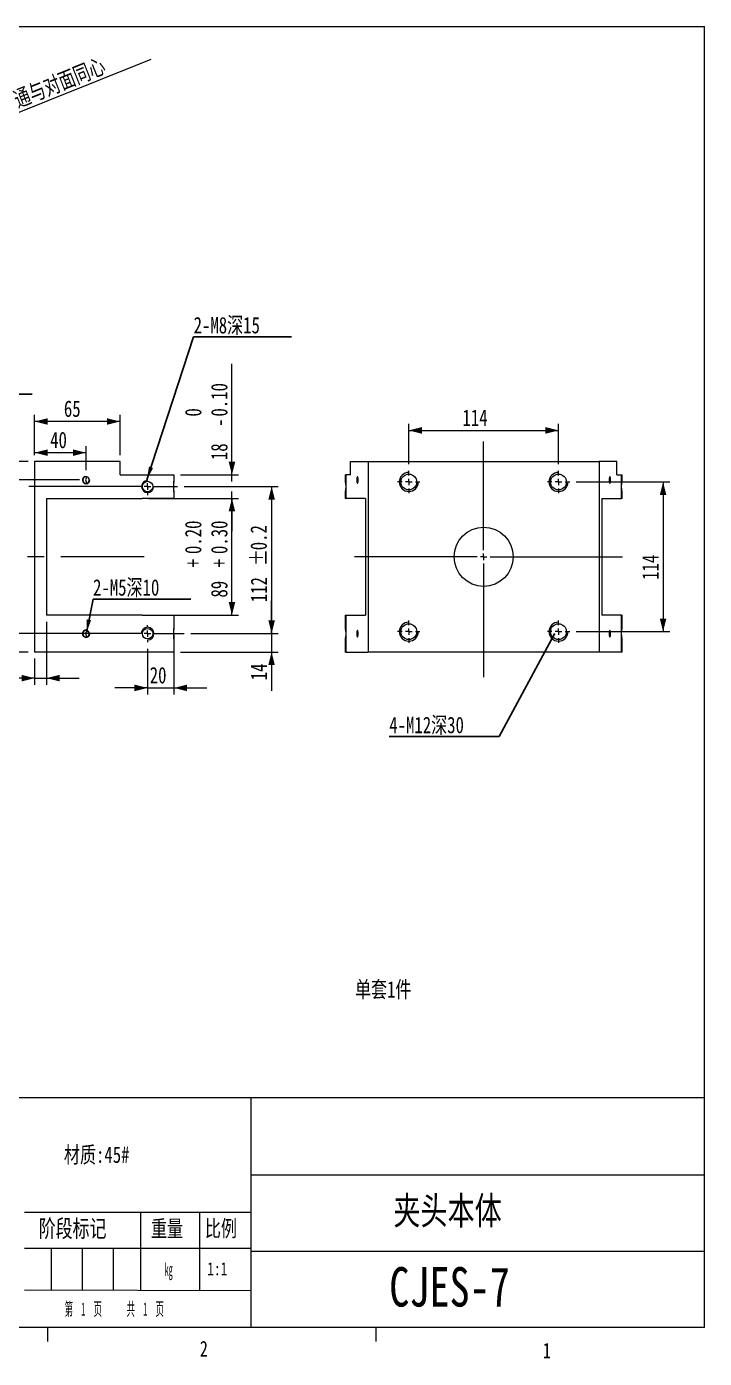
# Model space of a CAD drawing. Header units: millimetres. Extents: x 8 to 270, y 5 to 208.
# Drawn here: x 166.8 to 270, y 5.2 to 208.1 of the extents above; entities that cross this region are included whole.
import ezdxf

# ---------------------------------------------------------------- set-up
doc = ezdxf.new("R2010")
doc.units = ezdxf.units.MM
doc.linetypes.add('CENTERX2', pattern=[20.32, 12.7, -2.54, 2.54, -2.54])
doc.styles.add('SLDTEXTSTYLE0', font='TXT', dxfattribs={"width": 0.75})
doc.styles.add('SLDTEXTSTYLE7', font='TXT', dxfattribs={"width": 0.375})
doc.styles.add('SLDTEXTSTYLE8', font='TXT', dxfattribs={"width": 0.458333})
doc.dimstyles.new('SLDDIMSTYLE1', dxfattribs={"dimtxt": 2.5, "dimasz": 2, "dimexe": 0, "dimexo": 0.0625, "dimtad": 1, "dimtoh": 1, "dimlfac": 5, "dimzin": 12, "dimdsep": 46, "dimtxsty": 'SLDTEXTSTYLE0', "dimsah": 1, "dimcen": 0.09, "dimadec": 0, "dimazin": 0, "dimtfac": 1, "dimtofl": 0, "dimtmove": 0, "dimatfit": 3, "dimfxl": 1, "dimtolj": 1, "dimtzin": 12, "dimarcsym": 0})
doc.dimstyles.new('SLDDIMSTYLE2', dxfattribs={"dimtxt": 2, "dimasz": 2, "dimexe": 0, "dimexo": 0.0625, "dimgap": 0.5, "dimtad": 0, "dimtih": 1, "dimtoh": 1, "dimdec": 0, "dimzin": 0, "dimdsep": 46, "dimtxsty": 'Standard', "dimsah": 1, "dimcen": 0.09, "dimadec": 0, "dimazin": 0, "dimtfac": 1, "dimtdec": 0, "dimtofl": 0, "dimtmove": 0, "dimatfit": 3, "dimfxl": 1, "dimtolj": 1, "dimtzin": 0, "dimarcsym": 0})
doc.dimstyles.new('SLDDIMSTYLE5', dxfattribs={"dimtxt": 2.5, "dimasz": 2, "dimexe": 0, "dimexo": 0.0625, "dimtad": 1, "dimtoh": 1, "dimdec": 3, "dimlfac": 5, "dimzin": 12, "dimdsep": 46, "dimtxsty": 'SLDTEXTSTYLE0', "dimsah": 1, "dimcen": 0.09, "dimadec": 0, "dimazin": 0, "dimtol": 1, "dimtp": 0.015, "dimtm": -0.03, "dimtfac": 1, "dimtdec": 3, "dimtmove": 0, "dimatfit": 3, "dimfxl": 1, "dimtolj": 1, "dimtzin": 0, "dimarcsym": 0})
doc.dimstyles.new('SLDDIMSTYLE6', dxfattribs={"dimtxt": 2.5, "dimasz": 2, "dimexe": 0, "dimexo": 0.0625, "dimtad": 1, "dimtoh": 1, "dimlfac": 5, "dimzin": 12, "dimdsep": 46, "dimtxsty": 'SLDTEXTSTYLE0', "dimsah": 1, "dimcen": 0.09, "dimadec": 0, "dimazin": 0, "dimtol": 1, "dimtp": 0.2, "dimtm": -0.3, "dimtfac": 1, "dimtofl": 0, "dimtmove": 0, "dimatfit": 3, "dimfxl": 1, "dimtolj": 1, "dimtzin": 0, "dimarcsym": 0})
doc.dimstyles.new('SLDDIMSTYLE7', dxfattribs={"dimtxt": 2.5, "dimasz": 2, "dimexe": 0, "dimexo": 0.0625, "dimtad": 1, "dimtoh": 1, "dimlfac": 5, "dimzin": 12, "dimdsep": 46, "dimtxsty": 'SLDTEXTSTYLE0', "dimsah": 1, "dimcen": 0.09, "dimadec": 0, "dimazin": 0, "dimtol": 1, "dimtm": 0.1, "dimtfac": 1, "dimtofl": 0, "dimtmove": 0, "dimatfit": 3, "dimfxl": 1, "dimtolj": 1, "dimtzin": 0, "dimarcsym": 0})
doc.dimstyles.new('SLDDIMSTYLE8', dxfattribs={"dimtxt": 2.5, "dimasz": 2, "dimexe": 0, "dimexo": 0.0625, "dimtad": 1, "dimtoh": 1, "dimdec": 0, "dimlfac": 5, "dimzin": 12, "dimdsep": 46, "dimtxsty": 'SLDTEXTSTYLE0', "dimsah": 1, "dimcen": 0.09, "dimadec": 0, "dimazin": 0, "dimtfac": 1, "dimtdec": 0, "dimtofl": 0, "dimtmove": 0, "dimatfit": 3, "dimfxl": 1, "dimtolj": 1, "dimtzin": 12, "dimarcsym": 0})
doc.dimstyles.new('SLDDIMSTYLE9', dxfattribs={"dimtxt": 1, "dimasz": 0.333333, "dimexe": 0, "dimexo": 0.0625, "dimgap": 0.25, "dimtad": 0, "dimtih": 1, "dimtoh": 1, "dimdec": 0, "dimzin": 0, "dimdsep": 46, "dimtxsty": 'Standard', "dimblk1": 'DOT', "dimblk2": 'DOT', "dimsah": 1, "dimcen": 0.09, "dimadec": 0, "dimazin": 0, "dimtfac": 1, "dimtdec": 0, "dimtofl": 0, "dimtmove": 0, "dimatfit": 3, "dimldrblk": 'DOT', "dimfxl": 1, "dimtolj": 1, "dimtzin": 0, "dimarcsym": 0})

# ---------------------------------------------------------------- blocks, each defined once
blk = doc.blocks.new('*D46')
at = {"color": 7, "linetype": 'Continuous', "lineweight": 0}
for q in [(185.75, 203.1), (127.2, 179.64)]:
    blk.add_line((130.54, 180.98), q, dxfattribs=at)
blk.add_solid([(130.54, 180.98), (132.58, 181.26), (132.21, 182.19)], dxfattribs=at)
at = {"color": 7, "linetype": 'Continuous', "lineweight": 0, "char_height": 2.5, "attachment_point": 1, "rotation": 21.8323, "style": 'SLDTEXTSTYLE0'}
for s, insert in [('通与对面同心', (164.53, 198.02)), ('0.015', (155.34, 198.61)), ('+', (153.47, 197.86)), ('0.030', (156.82, 194.92)), ('18', (150.66, 192.46)), ('+', (154.95, 194.17)), ('%%c', (147.16, 191.06)), ('2-', (144.41, 189.99))]:
    blk.add_mtext(s, dxfattribs=dict(at, insert=insert))
blk = doc.blocks.new('SW_NOTE_3')
at = {"color": 0, "linetype": 'Continuous', "lineweight": 0}
for p, q in [((0, 0), (30.07, 0)), ((30.07, 0), (0, 0)), ((0, 0), (30.07, 0)), ((30.07, 0), (0, 0)), ((0, 0), (30.07, 0)), ((30.07, 0), (0, 0))]:
    blk.add_line(p, q, dxfattribs=at)
at = {"color": 0, "linetype": 'Continuous', "lineweight": 0, "insert": (0, 3.02), "char_height": 2.5, "attachment_point": 1, "style": 'SLDTEXTSTYLE0'}
blk.add_mtext('8-M14深25对面对称', dxfattribs=at)
blk = doc.blocks.new('*D64')
at = {"color": 7, "linetype": 'Continuous', "lineweight": 0}
for p, q in [((185.42, 136.23), (199.07, 136.23)), ((198.07, 118.43), (198.07, 136.23)), ((185.42, 118.43), (199.07, 118.43))]:
    blk.add_line(p, q, dxfattribs=at)
for points in [[(198.07, 136.23), (197.57, 134.23), (198.57, 134.23)], [(198.07, 118.43), (198.57, 120.43), (197.57, 120.43)]]:
    blk.add_solid(points, dxfattribs=at)
at = {"color": 7, "linetype": 'Continuous', "lineweight": 0, "char_height": 2.5, "attachment_point": 1, "rotation": 90, "style": 'SLDTEXTSTYLE0'}
for s, insert in [('0.20', (190.91, 127.75)), ('0.30', (194.88, 127.75)), ('+', (190.91, 125.73)), ('+', (194.88, 125.73)), ('89', (194.88, 121.12))]:
    blk.add_mtext(s, dxfattribs=dict(at, insert=insert))
blk = doc.blocks.new('*D65')
at = {"color": 7, "linetype": 'Continuous', "lineweight": 0}
for p, q in [((190.79, 138.03), (205.11, 138.03)), ((204.11, 138.03), (204.11, 115.63)), ((191.8, 115.63), (205.11, 115.63))]:
    blk.add_line(p, q, dxfattribs=at)
for points in [[(204.11, 138.03), (203.61, 136.03), (204.61, 136.03)], [(204.11, 115.63), (204.61, 117.63), (203.61, 117.63)]]:
    blk.add_solid(points, dxfattribs=at)
at = {"color": 7, "linetype": 'Continuous', "lineweight": 0, "char_height": 2.5, "attachment_point": 1, "rotation": 90, "style": 'SLDTEXTSTYLE0'}
for s, insert in [('0.2', (200.88, 128.33)), ('%%p', (200.92, 125.95)), ('112', (200.92, 120.41))]:
    blk.add_mtext(s, dxfattribs=dict(at, insert=insert))
blk = doc.blocks.new('*D66')
at = {"color": 7, "linetype": 'Continuous', "lineweight": 0}
for p, q in [((204.11, 115.63), (204.11, 120.63)), ((191.8, 115.63), (205.11, 115.63)), ((204.11, 115.63), (204.11, 112.83)), ((190.23, 112.83), (205.11, 112.83)), ((204.11, 112.83), (204.11, 106.93))]:
    blk.add_line(p, q, dxfattribs=at)
for points in [[(204.11, 115.63), (204.61, 117.63), (203.61, 117.63)], [(204.11, 112.83), (203.61, 110.83), (204.61, 110.83)]]:
    blk.add_solid(points, dxfattribs=at)
at = {"color": 7, "linetype": 'Continuous', "lineweight": 0, "insert": (200.92, 108.52), "char_height": 2.5, "attachment_point": 1, "rotation": 90, "style": 'SLDTEXTSTYLE0'}
blk.add_mtext('14', dxfattribs=at)
blk = doc.blocks.new('*D67')
at = {"color": 7, "linetype": 'Continuous', "lineweight": 0}
for p, q in [((198.07, 139.83), (198.07, 156.74)), ((190.23, 139.83), (199.07, 139.83)), ((198.07, 138.79), (198.07, 139.83)), ((190.23, 136.23), (199.07, 136.23)), ((198.07, 136.23), (198.07, 137.27)), ((198.07, 136.23), (198.07, 131.23))]:
    blk.add_line(p, q, dxfattribs=at)
for points in [[(198.07, 139.83), (198.57, 141.83), (197.57, 141.83)], [(198.07, 136.23), (197.57, 134.23), (198.57, 134.23)]]:
    blk.add_solid(points, dxfattribs=at)
at = {"color": 7, "linetype": 'Continuous', "lineweight": 0, "char_height": 2.5, "attachment_point": 1, "rotation": 90, "style": 'SLDTEXTSTYLE0'}
for s, insert in [('0.10', (194.88, 148.69)), ('0', (190.91, 148.69)), ('-', (194.88, 147.13)), ('18', (194.88, 142.06))]:
    blk.add_mtext(s, dxfattribs=dict(at, insert=insert))
blk = doc.blocks.new('*D68')
at = {"color": 7, "linetype": 'Continuous', "lineweight": 0}
for p, q in [((167.03, 141.83), (159.83, 141.83)), ((160.83, 141.83), (160.83, 112.83)), ((167.03, 112.83), (159.83, 112.83))]:
    blk.add_line(p, q, dxfattribs=at)
for points in [[(160.83, 141.83), (160.33, 139.83), (161.33, 139.83)], [(160.83, 112.83), (161.33, 114.83), (160.33, 114.83)]]:
    blk.add_solid(points, dxfattribs=at)
at = {"color": 7, "linetype": 'Continuous', "lineweight": 0, "insert": (157.63, 124.9), "char_height": 2.5, "attachment_point": 1, "rotation": 90, "style": 'SLDTEXTSTYLE0'}
blk.add_mtext('145', dxfattribs=at)
blk = doc.blocks.new('*D69')
at = {"color": 7, "linetype": 'Continuous', "lineweight": 0}
for p, q in [((189.23, 115.43), (189.23, 106.36)), ((185.23, 113.33), (185.23, 106.36)), ((185.23, 107.36), (180.23, 107.36)), ((185.23, 107.36), (189.23, 107.36)), ((189.23, 107.36), (194.23, 107.36))]:
    blk.add_line(p, q, dxfattribs=at)
for points in [[(185.23, 107.36), (183.23, 107.86), (183.23, 106.86)], [(189.23, 107.36), (191.23, 106.86), (191.23, 107.86)]]:
    blk.add_solid(points, dxfattribs=at)
at = {"color": 7, "linetype": 'Continuous', "lineweight": 0, "insert": (185.55, 110.55), "char_height": 2.5, "attachment_point": 1, "style": 'SLDTEXTSTYLE0'}
blk.add_mtext('20', dxfattribs=at)
blk = doc.blocks.new('*D70')
at = {"color": 7, "linetype": 'Continuous', "lineweight": 0}
for p, q in [((169.83, 117.43), (169.83, 107.85)), ((168.03, 111.83), (168.03, 107.85)), ((168.03, 108.85), (160.71, 108.85)), ((168.03, 108.85), (169.83, 108.85)), ((169.83, 108.85), (174.83, 108.85))]:
    blk.add_line(p, q, dxfattribs=at)
for points in [[(168.03, 108.85), (166.03, 109.35), (166.03, 108.35)], [(169.83, 108.85), (171.83, 108.35), (171.83, 109.35)]]:
    blk.add_solid(points, dxfattribs=at)
at = {"color": 7, "linetype": 'Continuous', "lineweight": 0, "insert": (162.3, 112.04), "char_height": 2.5, "attachment_point": 1, "style": 'SLDTEXTSTYLE0'}
blk.add_mtext('9', dxfattribs=at)
blk = doc.blocks.new('*D71')
at = {"color": 7, "linetype": 'Continuous', "lineweight": 0}
for p, q in [((168.03, 142.83), (168.03, 148.94)), ((181.03, 142.83), (181.03, 148.94)), ((181.03, 147.94), (168.03, 147.94))]:
    blk.add_line(p, q, dxfattribs=at)
for points in [[(168.03, 147.94), (170.03, 147.44), (170.03, 148.44)], [(181.03, 147.94), (179.03, 148.44), (179.03, 147.44)]]:
    blk.add_solid(points, dxfattribs=at)
at = {"color": 7, "linetype": 'Continuous', "lineweight": 0, "insert": (172.48, 151.14), "char_height": 2.5, "attachment_point": 1, "style": 'SLDTEXTSTYLE0'}
blk.add_mtext('65', dxfattribs=at)
blk = doc.blocks.new('*D72')
at = {"color": 7, "linetype": 'Continuous', "lineweight": 0}
for p, q in [((174.86, 139.03), (164.08, 139.03)), ((165.08, 139.03), (165.08, 115.63)), ((174.86, 115.63), (164.08, 115.63))]:
    blk.add_line(p, q, dxfattribs=at)
for points in [[(165.08, 139.03), (164.58, 137.03), (165.58, 137.03)], [(165.08, 115.63), (165.58, 117.63), (164.58, 117.63)]]:
    blk.add_solid(points, dxfattribs=at)
at = {"color": 7, "linetype": 'Continuous', "lineweight": 0, "insert": (161.89, 124.9), "char_height": 2.5, "attachment_point": 1, "rotation": 90, "style": 'SLDTEXTSTYLE0'}
blk.add_mtext('117', dxfattribs=at)
blk = doc.blocks.new('*D73')
at = {"color": 7, "linetype": 'Continuous', "lineweight": 0}
for p, q in [((168.03, 142.83), (168.03, 144.19)), ((175.86, 140.53), (175.86, 144.19)), ((175.86, 143.19), (168.03, 143.19))]:
    blk.add_line(p, q, dxfattribs=at)
for points in [[(168.03, 143.19), (170.03, 142.69), (170.03, 143.69)], [(175.86, 143.19), (173.86, 143.69), (173.86, 142.69)]]:
    blk.add_solid(points, dxfattribs=at)
at = {"color": 7, "linetype": 'Continuous', "lineweight": 0, "insert": (170.39, 146.38), "char_height": 2.5, "attachment_point": 1, "style": 'SLDTEXTSTYLE0'}
blk.add_mtext('40', dxfattribs=at)
blk = doc.blocks.new('SW_CENTERMARKSYMBOL_35')
at = {"color": 0, "linetype": 'Continuous', "lineweight": 0}
for p, q in [((-1, 0), (-18.09, 0)), ((0, 0), (-0.5, 0)), ((0, 1), (0, 1.3)), ((0, 0), (0, 0.5)), ((0, 0), (0, -0.5)), ((0, 0), (0.5, 0)), ((1, 0), (4.56, 0)), ((0, -1), (0, -1.3))]:
    blk.add_line(p, q, dxfattribs=at)
blk = doc.blocks.new('SW_CENTERMARKSYMBOL_36')
at = {"color": 0, "linetype": 'Continuous', "lineweight": 0}
for p, q in [((-1, 0), (-17.08, 0)), ((0, 0), (-0.5, 0)), ((0, 1), (0, 1.3)), ((0, 0), (0, 0.5)), ((0, 0), (0, -0.5)), ((0, 0), (0.5, 0)), ((1, 0), (5.57, 0)), ((0, -1), (0, -1.3))]:
    blk.add_line(p, q, dxfattribs=at)
blk = doc.blocks.new('SW_NOTE_9')
at = {"color": 0, "linetype": 'Continuous', "lineweight": 0}
for p, q in [((0, 0), (14.89, 0)), ((14.89, 0), (0, 0)), ((0, 0), (14.89, 0)), ((14.89, 0), (0, 0)), ((0, 0), (14.89, 0)), ((14.89, 0), (0, 0))]:
    blk.add_line(p, q, dxfattribs=at)
at = {"color": 0, "linetype": 'Continuous', "lineweight": 0, "insert": (0, 3.02, 21.07), "char_height": 2.5, "attachment_point": 1, "style": 'SLDTEXTSTYLE0'}
blk.add_mtext('2-M8深15', dxfattribs=at)
blk = doc.blocks.new('SW_NOTE_11')
at = {"color": 0, "linetype": 'Continuous', "lineweight": 0}
for p, q in [((0, 0), (14.89, 0)), ((14.89, 0), (0, 0)), ((0, 0), (14.89, 0)), ((14.89, 0), (0, 0)), ((0, 0), (14.89, 0)), ((14.89, 0), (0, 0))]:
    blk.add_line(p, q, dxfattribs=at)
at = {"color": 0, "linetype": 'Continuous', "lineweight": 0, "insert": (0, 3.02), "char_height": 2.5, "attachment_point": 1, "style": 'SLDTEXTSTYLE0'}
blk.add_mtext('2-M5深10', dxfattribs=at)
blk = doc.blocks.new('*D88')
at = {"color": 7, "linetype": 'Continuous', "lineweight": 0}
for p, q in [((225, 141.43), (225, 147.58)), ((225, 146.58), (247.8, 146.58)), ((247.8, 141.43), (247.8, 147.58))]:
    blk.add_line(p, q, dxfattribs=at)
for points in [[(225, 146.58), (227, 146.08), (227, 147.08)], [(247.8, 146.58), (245.8, 147.08), (245.8, 146.08)]]:
    blk.add_solid(points, dxfattribs=at)
at = {"color": 7, "linetype": 'Continuous', "lineweight": 0, "insert": (233.17, 149.77), "char_height": 2.5, "attachment_point": 1, "style": 'SLDTEXTSTYLE0'}
blk.add_mtext('114', dxfattribs=at)
blk = doc.blocks.new('*D89')
at = {"color": 7, "linetype": 'Continuous', "lineweight": 0}
for p, q in [((250.5, 138.73), (264.72, 138.73)), ((263.72, 138.73), (263.72, 115.93)), ((250.5, 115.93), (264.72, 115.93))]:
    blk.add_line(p, q, dxfattribs=at)
for points in [[(263.72, 138.73), (263.22, 136.73), (264.22, 136.73)], [(263.72, 115.93), (264.22, 117.93), (263.22, 117.93)]]:
    blk.add_solid(points, dxfattribs=at)
at = {"color": 7, "linetype": 'Continuous', "lineweight": 0, "insert": (260.53, 123.82), "char_height": 2.5, "attachment_point": 1, "rotation": 90, "style": 'SLDTEXTSTYLE0'}
blk.add_mtext('114', dxfattribs=at)
blk = doc.blocks.new('SW_NOTE_12')
at = {"color": 0, "linetype": 'Continuous', "lineweight": 0}
for p, q in [((-16.74, 0), (0, 0)), ((0, 0), (-16.74, 0)), ((-16.74, 0), (0, 0)), ((0, 0), (-16.74, 0)), ((-16.74, 0), (0, 0)), ((0, 0), (-16.74, 0))]:
    blk.add_line(p, q, dxfattribs=at)
at = {"color": 0, "linetype": 'Continuous', "lineweight": 0, "insert": (-16.74, 3.02, 2), "char_height": 2.5, "attachment_point": 1, "style": 'SLDTEXTSTYLE0'}
blk.add_mtext('4-M12深30', dxfattribs=at)
blk = doc.blocks.new('_Dot')
at = {"color": 0, "linetype": 'ByBlock', "lineweight": -2}
blk.add_line((-0.5, 0), (-1, 0), dxfattribs=at)
at = {"color": 0, "linetype": 'ByBlock', "const_width": 0.5}
blk.add_lwpolyline([(-0.25, 0, 1), (0.25, 0, 1)], format="xyb", close=True, dxfattribs=at)
blk = doc.blocks.new('SW_CENTERMARKSYMBOL_39')
at = {"color": 0, "linetype": 'Continuous', "lineweight": 0}
for p, q in [((0, 1), (0, 17.54)), ((-1, 0), (-19.65, 0)), ((0, 0), (-0.5, 0)), ((0, 0), (0, 0.5)), ((0, 0), (0, -0.5)), ((0, 0), (0.5, 0)), ((1, 0), (21.14, 0)), ((0, -1), (0, -18.33))]:
    blk.add_line(p, q, dxfattribs=at)
blk = doc.blocks.new('SW_CENTERMARKSYMBOL_40')
at = {"color": 0, "linetype": 'Continuous', "lineweight": 0}
for p, q in [((-1, 0), (-1.7, 0)), ((0, 0), (-0.5, 0)), ((0, 1), (0, 1.7)), ((0, 0), (0, 0.5)), ((0, 0), (0, -0.5)), ((0, 0), (0.5, 0)), ((1, 0), (1.7, 0)), ((0, -1), (0, -1.7))]:
    blk.add_line(p, q, dxfattribs=at)
blk = doc.blocks.new('SW_CENTERMARKSYMBOL_41')
at = {"color": 0, "linetype": 'Continuous', "lineweight": 0}
for p, q in [((-1, 0), (-1.7, 0)), ((0, 0), (-0.5, 0)), ((0, 1), (0, 1.7)), ((0, 0), (0, 0.5)), ((0, 0), (0, -0.5)), ((0, 0), (0.5, 0)), ((1, 0), (1.7, 0)), ((0, -1), (0, -1.7))]:
    blk.add_line(p, q, dxfattribs=at)
blk = doc.blocks.new('SW_CENTERMARKSYMBOL_42')
at = {"color": 0, "linetype": 'Continuous', "lineweight": 0}
for p, q in [((-1, 0), (-1.7, 0)), ((0, 0), (-0.5, 0)), ((0, 1), (0, 1.7)), ((0, 0), (0, 0.5)), ((0, 0), (0, -0.5)), ((0, 0), (0.5, 0)), ((1, 0), (1.7, 0)), ((0, -1), (0, -1.7))]:
    blk.add_line(p, q, dxfattribs=at)
blk = doc.blocks.new('SW_CENTERMARKSYMBOL_43')
at = {"color": 0, "linetype": 'Continuous', "lineweight": 0}
for p, q in [((-1, 0), (-1.7, 0)), ((0, 0), (-0.5, 0)), ((0, 1), (0, 1.7)), ((0, 0), (0, 0.5)), ((0, 0), (0, -0.5)), ((0, 0), (0.5, 0)), ((1, 0), (1.7, 0)), ((0, -1), (0, -1.7))]:
    blk.add_line(p, q, dxfattribs=at)

msp = doc.modelspace()

# ---------------------------------------------------------------- linework, layer by layer
at = {"color": 7, "linetype": 'Continuous', "lineweight": 0}
for p, q in [((8.380146, 208.078659), (270.000146, 208.078659)), ((270.000146, 9.958659), (270.000146, 208.078659)), ((101.497886, 44.958659), (270.000146, 44.958659)), ((200.962735, 44.958659), (200.962735, 9.958659)), ((270.000146, 33.158659), (200.962735, 33.158659)), ((200.962735, 27.458659), (166.480025, 27.458659)), ((184.141346, 27.458659), (184.141346, 15.587181)), ((193.128765, 27.458659), (193.128765, 15.56405)), ((200.962735, 21.958659), (166.480025, 21.958659)), ((170.555714, 21.958659), (170.555714, 15.622145)), ((175.258433, 21.958659), (175.258433, 15.610042)), ((179.961152, 21.958659), (179.961152, 15.597939)), ((200.962735, 21.558659), (270.000146, 21.558659)), ((200.962735, 15.543889), (166.480025, 15.632634)), ((270.000146, 9.958659), (8.380146, 9.958659)), ((169.981296, 9.958659), (169.981296, 7.804759)), ((219.987546, 9.958659), (219.987546, 7.804759))]:
    msp.add_line(p, q, dxfattribs=at)
at = {"color": 7, "linetype": 'Continuous', "lineweight": 15}
for p, q in [((168.029251, 141.827754), (168.029251, 112.827754)), ((181.029251, 141.827754), (168.029251, 141.827754)), ((181.029251, 139.827754), (181.029251, 141.827754)), ((216.097962, 139.827754), (216.097962, 141.827754)), ((216.097962, 141.827754), (218.796075, 141.827754)), ((218.796075, 141.827754), (218.796075, 112.827754)), ((218.796075, 141.827754), (253.996075, 141.827754)), ((253.996075, 141.827754), (253.996075, 112.827754)), ((256.694189, 141.827754), (253.996075, 141.827754)), ((256.694189, 139.827754), (256.694189, 141.827754)), ((181.029251, 139.827754), (184.416385, 139.827754)), ((184.416385, 139.827754), (189.229251, 139.827754)), ((189.229251, 139.827754), (189.229251, 138.827754)), ((189.229251, 137.227754), (189.229251, 138.827754)), ((215.311507, 139.827754), (215.311507, 138.817989)), ((215.311507, 139.827754), (215.394972, 139.827754)), ((215.394972, 139.827754), (215.394972, 136.227754)), ((216.097962, 139.827754), (215.394972, 139.827754)), ((256.694189, 139.827754), (257.397179, 139.827754)), ((257.397179, 136.227754), (257.397179, 139.827754)), ((257.397179, 139.827754), (257.480643, 139.827754)), ((257.480643, 138.825179), (257.480643, 139.827754)), ((169.829251, 136.227754), (169.829251, 118.427754)), ((169.829251, 136.227754), (184.416385, 136.227754)), ((189.229251, 136.227754), (184.416385, 136.227754)), ((189.229251, 137.227754), (189.229251, 136.227754)), ((215.311507, 137.230329), (215.311507, 136.227754)), ((215.394972, 136.227754), (215.311507, 136.227754)), ((218.42249, 136.227754), (215.394972, 136.227754)), ((218.42249, 136.227754), (218.42249, 118.427754)), ((254.36966, 136.227754), (254.36966, 118.427754)), ((254.36966, 136.227754), (257.397179, 136.227754)), ((257.480643, 136.227754), (257.397179, 136.227754)), ((257.480643, 136.227754), (257.480643, 137.237519)), ((184.416385, 118.427754), (169.829251, 118.427754)), ((184.416385, 118.427754), (189.229251, 118.427754)), ((189.229251, 118.427754), (189.229251, 116.427754)), ((215.311507, 118.427754), (215.311507, 116.417989)), ((215.311507, 118.427754), (215.394972, 118.427754)), ((215.394972, 118.427754), (215.394972, 112.827754)), ((215.394972, 118.427754), (218.42249, 118.427754)), ((257.397179, 118.427754), (254.36966, 118.427754)), ((257.397179, 112.827754), (257.397179, 118.427754)), ((257.397179, 118.427754), (257.480643, 118.427754)), ((257.480643, 116.425179), (257.480643, 118.427754)), ((189.229251, 114.827754), (189.229251, 116.427754)), ((189.229251, 114.827754), (189.229251, 112.827754)), ((215.311507, 114.830329), (215.311507, 112.827754)), ((257.480643, 112.827754), (257.480643, 114.837519)), ((184.416385, 112.827754), (168.029251, 112.827754)), ((189.229251, 112.827754), (184.416385, 112.827754)), ((215.394972, 112.827754), (215.311507, 112.827754)), ((215.394972, 112.827754), (218.796075, 112.827754)), ((253.996075, 112.827754), (218.796075, 112.827754)), ((257.397179, 112.827754), (253.996075, 112.827754)), ((257.480643, 112.827754), (257.397179, 112.827754))]:
    msp.add_line(p, q, dxfattribs=at)
at = {"color": 7, "linetype": 'CENTERX2', "lineweight": 0}
msp.add_line((184.722818, 127.327754), (166.029251, 127.327754), dxfattribs=at)
at = {"color": 7, "linetype": 'Continuous', "lineweight": 15, "flags": 128}
for points in [[(176.351888, 139.027754), (176.322364, 139.198764), (176.237351, 139.349148), (176.107105, 139.460767), (175.947334, 139.520158), (175.777309, 139.520158), (175.617538, 139.460767), (175.487291, 139.349148), (175.402279, 139.198764), (175.372754, 139.027754), (175.402279, 138.856744), (175.487291, 138.70636), (175.617538, 138.594741), (175.777309, 138.53535), (175.947334, 138.53535), (176.107105, 138.594741), (176.237351, 138.70636), (176.322364, 138.856744), (176.351888, 139.027754)], [(215.313442, 138.817989), (215.312411, 138.823225), (215.325877, 138.752494), (215.350399, 138.602544), (215.376008, 138.385738), (215.391063, 138.127167), (215.388797, 137.861452), (215.370839, 137.616815), (215.344668, 137.414718), (215.321376, 137.278654), (215.311541, 137.227923), (215.312011, 137.230329)], [(217.271952, 139.027754), (217.265824, 139.198764), (217.24818, 139.349148), (217.221148, 139.460767), (217.187988, 139.520158), (217.1527, 139.520158), (217.11954, 139.460767), (217.092507, 139.349148), (217.074863, 139.198764), (217.068736, 139.027754), (217.074863, 138.856744), (217.092507, 138.70636), (217.11954, 138.594741), (217.1527, 138.53535), (217.187988, 138.53535), (217.221148, 138.594741), (217.24818, 138.70636), (217.265824, 138.856744), (217.271952, 139.027754)], [(255.723415, 139.027754), (255.717288, 139.198764), (255.699643, 139.349148), (255.672611, 139.460767), (255.639451, 139.520158), (255.604163, 139.520158), (255.571003, 139.460767), (255.543971, 139.349148), (255.526327, 139.198764), (255.520199, 139.027754), (255.526327, 138.856744), (255.543971, 138.70636), (255.571003, 138.594741), (255.604163, 138.53535), (255.639451, 138.53535), (255.672611, 138.594741), (255.699643, 138.70636), (255.717288, 138.856744), (255.723415, 139.027754)], [(257.478709, 137.237519), (257.47974, 137.232283), (257.466274, 137.303014), (257.441752, 137.452964), (257.416142, 137.669771), (257.401088, 137.928341), (257.403354, 138.194057), (257.421312, 138.438694), (257.447483, 138.64079), (257.470775, 138.776854), (257.48061, 138.827586), (257.48014, 138.825179)], [(176.351888, 115.627754), (176.322364, 115.798764), (176.237351, 115.949148), (176.107105, 116.060767), (175.947334, 116.120158), (175.777309, 116.120158), (175.617538, 116.060767), (175.487291, 115.949148), (175.402279, 115.798764), (175.372754, 115.627754), (175.402279, 115.456744), (175.487291, 115.30636), (175.617538, 115.194741), (175.777309, 115.13535), (175.947334, 115.13535), (176.107105, 115.194741), (176.237351, 115.30636), (176.322364, 115.456744), (176.351888, 115.627754)], [(215.313442, 116.417989), (215.312411, 116.423225), (215.325877, 116.352494), (215.350399, 116.202544), (215.376008, 115.985738), (215.391063, 115.727167), (215.388797, 115.461452), (215.370839, 115.216815), (215.344668, 115.014718), (215.321376, 114.878654), (215.311541, 114.827923), (215.312011, 114.830329)], [(217.271952, 115.627754), (217.265824, 115.798764), (217.24818, 115.949148), (217.221148, 116.060767), (217.187988, 116.120158), (217.1527, 116.120158), (217.11954, 116.060767), (217.092507, 115.949148), (217.074863, 115.798764), (217.068736, 115.627754), (217.074863, 115.456744), (217.092507, 115.30636), (217.11954, 115.194741), (217.1527, 115.13535), (217.187988, 115.13535), (217.221148, 115.194741), (217.24818, 115.30636), (217.265824, 115.456744), (217.271952, 115.627754)], [(255.723415, 115.627754), (255.717288, 115.798764), (255.699643, 115.949148), (255.672611, 116.060767), (255.639451, 116.120158), (255.604163, 116.120158), (255.571003, 116.060767), (255.543971, 115.949148), (255.526327, 115.798764), (255.520199, 115.627754), (255.526327, 115.456744), (255.543971, 115.30636), (255.571003, 115.194741), (255.604163, 115.13535), (255.639451, 115.13535), (255.672611, 115.194741), (255.699643, 115.30636), (255.717288, 115.456744), (255.723415, 115.627754)], [(257.478709, 114.837519), (257.47974, 114.832283), (257.466274, 114.903014), (257.441752, 115.052964), (257.416142, 115.269771), (257.401088, 115.528341), (257.403354, 115.794057), (257.421312, 116.038694), (257.447483, 116.24079), (257.470775, 116.376854), (257.48061, 116.427586), (257.48014, 116.425179)]]:
    msp.add_lwpolyline(points, dxfattribs=at)
at = {"color": 7, "linetype": 'Continuous', "lineweight": 15}
for centre, radius in [((185.229251, 138.027754), 0.8), ((224.996075, 138.727754), 1.2), ((247.796075, 138.727754), 1.2), ((236.396075, 127.327754), 4.5), ((185.229251, 115.627754), 0.8), ((224.996075, 115.927754), 1.2), ((247.796075, 115.927754), 1.2)]:
    msp.add_circle(centre, radius, dxfattribs=at)
at = {"color": 7, "linetype": 'Continuous', "lineweight": 0}
for centre, radius, start, end in [((224.996075, 138.727754), 1.450506, 90, 0), ((247.796075, 138.727754), 1.450506, 90, 0), ((175.862321, 139.027754), 0.562803, 99.97176446, 0), ((185.229251, 138.027754), 0.911452, 90, 0), ((175.862321, 115.627754), 0.573773, 90, 352.13172743), ((185.229251, 115.627754), 0.961558, 270, 180), ((224.996075, 115.927754), 1.450506, 90, 0), ((247.796075, 115.927754), 1.450506, 90, 0)]:
    msp.add_arc(centre, radius, start, end, dxfattribs=at)
at = {"color": 7, "linetype": 'Continuous', "lineweight": 15}
for centre, radius, start, end in [((176.282031, 139.027754), 0.503779, 115.45092813, 244.54907187), ((193.178556, 138.027754), 4.029518, 168.54870229, 191.45129771), ((176.282031, 115.627754), 0.503779, 115.45092813, 244.54907187), ((193.187055, 115.627754), 4.037848, 168.57264475, 191.42735525)]:
    msp.add_arc(centre, radius, start, end, dxfattribs=at)

# ---------------------------------------------------------------- block references
at = {"color": 7, "linetype": 'Continuous', "lineweight": 0}
for name, p in [('SW_NOTE_9', (192.234321, 160.842315)), ('SW_NOTE_3', (137.556887, 152.104311)), ('SW_CENTERMARKSYMBOL_39', (236.396075, 127.327754)), ('SW_CENTERMARKSYMBOL_42', (224.996075, 138.727754)), ('SW_CENTERMARKSYMBOL_43', (247.796075, 138.727754)), ('SW_CENTERMARKSYMBOL_35', (185.229251, 138.027754)), ('SW_NOTE_11', (176.920431, 120.894596)), ('SW_CENTERMARKSYMBOL_36', (185.229251, 115.627754)), ('SW_CENTERMARKSYMBOL_40', (224.996075, 115.927754)), ('SW_CENTERMARKSYMBOL_41', (247.796075, 115.927754)), ('SW_NOTE_12', (238.76464, 99.947111))]:
    msp.add_blockref(name, p, dxfattribs=at)

# ---------------------------------------------------------------- texts
at = {"color": 7, "linetype": 'Continuous', "lineweight": 0, "attachment_point": 1}
for s, insert, char_height, style in [('单套1件', (216.818054, 62.693944), 2.5, 'SLDTEXTSTYLE0'), ('材质:45#', (172.493521, 37.516675), 2.5, 'SLDTEXTSTYLE0'), ('夹头本体', (222.644557, 29.864455), 4.2333333, 'SLDTEXTSTYLE0'), ('阶段标记', (168.65192, 26.349895), 2.6458333, 'SLDTEXTSTYLE0'), ('重量', (185.742272, 26.266102), 2.5, 'SLDTEXTSTYLE0'), ('比例', (193.950542, 26.289771), 2.5, 'SLDTEXTSTYLE0'), ('     kg', (184.770092, 19.805233), 2, 'SLDTEXTSTYLE7'), ('1:1', (194.310516, 19.897855), 2, 'SLDTEXTSTYLE0'), ('CJES-7', (222.019256, 19.13755), 6, 'SLDTEXTSTYLE0'), ('第  1  页      共  1  页', (172.592337, 13.766894), 2, 'SLDTEXTSTYLE8'), ('2', (193.191693, 7.908036), 2.38125, 'SLDTEXTSTYLE0'), ('1', (245.4146, 7.626931), 2.38125, 'SLDTEXTSTYLE0')]:
    msp.add_mtext(s, dxfattribs=dict(at, insert=insert, char_height=char_height, style=style))

# ---------------------------------------------------------------- dimensions: what is measured, and where the dimension line sits
at = {"color": 7, "linetype": 'Continuous', "lineweight": 0}
dim = msp.add_diameter_dim_2p(p1=(127.196804, 179.638582), p2=(130.538598, 180.977393), text='2-<>通与对面同心', dimstyle='SLDDIMSTYLE5', dxfattribs=at)
dim.commit()
dim.dimension.update_dxf_attribs({"geometry": '*D46', "text_midpoint": (165.125236, 194.833723), "dimtype": 163})
for base, p1, p2, dimstyle, picture, middle in [((198.070677, 139.827754), (189.229251, 136.227754), (189.229251, 139.827754), 'SLDDIMSTYLE7', '*D67', (198.070677, 148.604659)), ((160.825402, 112.827754), (168.029251, 141.827754), (168.029251, 112.827754), 'SLDDIMSTYLE1', '*D68', (160.825402, 127.668305)), ((165.081874, 115.627754), (175.862321, 139.027754), (175.862321, 115.627754), 'SLDDIMSTYLE1', '*D72', (165.081874, 127.668305)), ((263.718892, 115.927754), (249.496075, 138.727754), (249.496075, 115.927754), 'SLDDIMSTYLE1', '*D89', (263.718892, 126.588694)), ((198.070677, 136.227754), (184.416385, 118.427754), (184.416385, 136.227754), 'SLDDIMSTYLE6', '*D64', (198.070677, 127.668305)), ((204.11066, 112.827754), (190.797623, 115.627754), (189.229251, 112.827754), 'SLDDIMSTYLE1', '*D66', (204.11066, 110.363669))]:
    dim = msp.add_linear_dim(base=base, p1=p1, p2=p2, angle=90, dimstyle=dimstyle, dxfattribs=at)
    dim.commit()
    dim.dimension.update_dxf_attribs({"geometry": picture, "text_midpoint": middle, "dimtype": 160})
for base, p1, p2, picture, middle in [((168.029251, 147.943011), (181.029251, 141.827754), (168.029251, 141.827754), '*D71', (174.325713, 147.943011)), ((247.796075, 146.579903), (224.996075, 140.427754), (247.796075, 140.427754), '*D88', (235.941633, 146.579903)), ((169.829251, 108.84984), (168.029251, 112.827754), (169.829251, 118.427754), '*D70', (163.224243, 108.84984)), ((189.229251, 107.358345), (185.229251, 114.327754), (189.229251, 116.427754), '*D69', (187.399978, 107.358345))]:
    dim = msp.add_linear_dim(base=base, p1=p1, p2=p2, dimstyle='SLDDIMSTYLE1', dxfattribs=at)
    dim.commit()
    dim.dimension.update_dxf_attribs({"geometry": picture, "text_midpoint": middle, "dimtype": 160})
dim = msp.add_linear_dim(base=(168.029251, 143.188286), p1=(175.862321, 139.527754), p2=(168.029251, 141.827754), text='40', dimstyle='SLDDIMSTYLE8', dxfattribs=at)
dim.commit()
dim.dimension.update_dxf_attribs({"geometry": '*D73', "text_midpoint": (172.23817, 143.188286), "dimtype": 160})
dim = msp.add_linear_dim(base=(204.11066, 115.627754), p1=(189.792965, 138.027754), p2=(190.797623, 115.627754), angle=90, text='<>%%p0.2', dimstyle='SLDDIMSTYLE1', dxfattribs=at)
dim.commit()
dim.dimension.update_dxf_attribs({"geometry": '*D65', "text_midpoint": (204.11066, 126.680483), "dimtype": 160})

# ---------------------------------------------------------------- leaders
for points, dimstyle in [([(185.120949, 139.063981), (192.234321, 160.842315)], 'SLDDIMSTYLE2'), ([(175.907366, 115.766283), (176.920431, 120.894596)], 'SLDDIMSTYLE2'), ([(247.146269, 115.514578), (238.76464, 99.947111)], 'SLDDIMSTYLE9')]:
    msp.add_leader(points, dimstyle=dimstyle, dxfattribs=at)

doc.saveas('drawing.dxf')
